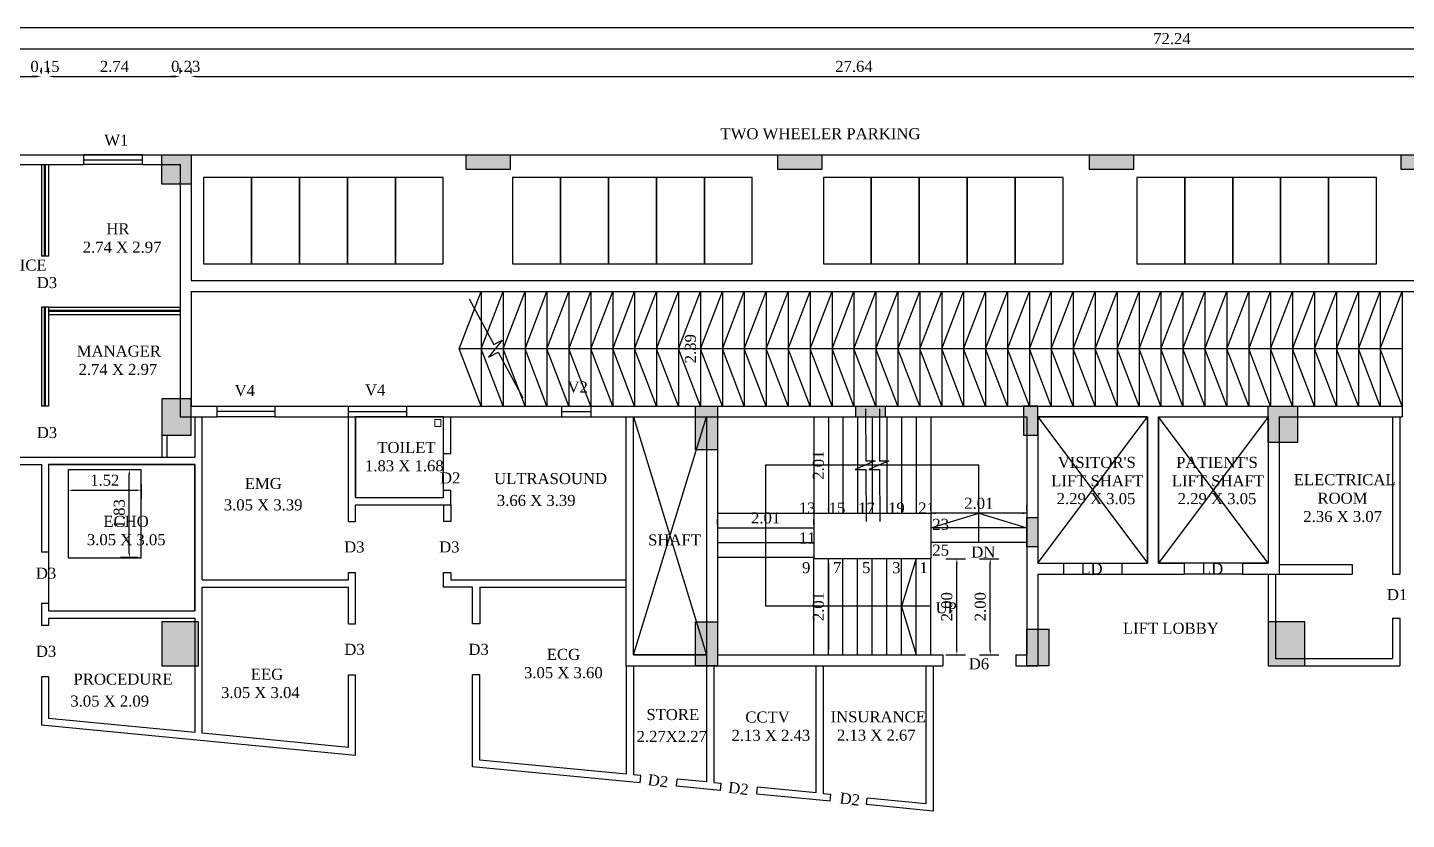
# Model space of a CAD drawing. Header units: metres. Extents: x 2754 to 3501, y 1112 to 1514.
# Drawn here: x 3001.05 to 3029.8, y 1454.36 to 1470.85 of the extents above; entities that cross this region are included whole.
import ezdxf
from ezdxf.enums import TextEntityAlignment as Align
from ezdxf.lldxf.tags import DXFTag

# ---------------------------------------------------------------- set-up
doc = ezdxf.new("R2010")
doc.units = ezdxf.units.M
doc.linetypes.add('HIDDEN', pattern=[0.375, 0.25, -0.125])
for name, color, linetype in [('AR -DOOR', 2, 'Continuous'), ('AR-COLHATCH', 2, 'Continuous'), ('AR-COLUMN', 2, 'Continuous'), ('AR-DOOR', 2, 'Continuous'), ('AR-ELEVATION', 2, 'Continuous'), ('AR-HIDDEN', 2, 'DASHED'), ('AR-THIN', 8, 'Continuous'), ('AR-WALL', 7, 'Continuous'), ('BLK_1_FLR_0_AC_ROOM_1', 3, 'Continuous'), ('BLK_1_FLR_0_ACROOM_1_LIGHT_VENTILATION_1', 2, 'Continuous'), ('BLK_1_FLR_0_BLT_UP_AREA', 12, 'Continuous'), ('BLK_1_FLR_0_BLT_UP_AREA_DEDUCT', 12, 'Continuous'), ('BLK_1_FLR_0_EXIT_WIDTH_DOOR', 2, 'Continuous'), ('BLK_1_FLR_0_EXIT_WIDTH_STAIR', 1, 'Continuous'), ('BLK_1_FLR_0_LIFT_1', 30, 'Continuous'), ('BLK_1_FLR_0_LIFT_2', 30, 'Continuous'), ('BLK_1_FLR_0_WATER_CLOSET', 223, 'Continuous')]:
    doc.layers.add(name, color=color, linetype=linetype)
doc.layers.add('BLK_1_FLR_0_WASH', color=55, linetype='Continuous', lineweight=5)
doc.styles.add('ANAND', font='times.ttf')
tags = doc.linetypes.add('DASHED', pattern=[0.75, 0.5, -0.25]).pattern_tags.tags
tags[6:7] = [DXFTag(74, 4), DXFTag(75, 0), DXFTag(340, '0'), DXFTag(46, 1.0), DXFTag(50, 0.0), DXFTag(44, 0.0), DXFTag(45, 0.0)]
tags[4:5] = [DXFTag(74, 4), DXFTag(75, 0), DXFTag(340, '0'), DXFTag(46, 1.0), DXFTag(50, 0.0), DXFTag(44, 0.0), DXFTag(45, 0.0)]
doc.dimstyles.new('V1', dxfattribs={"dimtxt": 0.23, "dimasz": 0.1, "dimexe": 0.18, "dimexo": 0.0625, "dimgap": 0.09, "dimtad": 1, "dimzin": 0, "dimdsep": 46, "dimtxsty": 'ANAND', "dimcen": 0.09, "dimadec": 0, "dimazin": 0, "dimtfac": 1, "dimtix": 1, "dimtofl": 0, "dimtmove": 2, "dimatfit": 0, "dimfxl": 0, "dimtolj": 1, "dimtzin": 0, "dimarcsym": 0})

# ---------------------------------------------------------------- blocks, each defined once
blk = doc.blocks.new('cOLUMN')
at = {"layer": 'AR-COLHATCH'}
h = blk.add_hatch(color=256, dxfattribs=at)
h.dxf.hatch_style = 1
h.paths.add_polyline_path([(24, 24), (0, 24), (0, 0), (24, 0)])
at = {"layer": 'AR-COLUMN'}
blk.add_lwpolyline([(0, 24), (24, 24), (24, 0), (0, 0)], close=True, dxfattribs=at)
blk = doc.blocks.new('HSUH')
at = {"layer": 'AR-COLHATCH'}
h = blk.add_hatch(color=256, dxfattribs=at)
h.dxf.hatch_style = 1
h.paths.add_polyline_path([(42971.5, -13982.8), (42971.5, -13970.8), (42935.5, -13970.8), (42935.5, -13982.8)])
h = blk.add_hatch(color=256, dxfattribs=at)
h.dxf.hatch_style = 1
h.paths.add_polyline_path([(43227.3, -13982.8), (43227.3, -13970.8), (43191.3, -13970.8), (43191.3, -13982.8)])
h = blk.add_hatch(color=256, dxfattribs=at)
h.dxf.hatch_style = 1
h.paths.add_polyline_path([(43483.1, -13982.8), (43483.1, -13970.8), (43447.1, -13970.8), (43447.1, -13982.8)])
h = blk.add_hatch(color=256, dxfattribs=at)
h.dxf.hatch_style = 1
h.paths.add_polyline_path([(43738.9, -13982.8), (43738.9, -13970.8), (43702.9, -13970.8), (43702.9, -13982.8)])
h = blk.add_hatch(color=256, dxfattribs=at)
h.dxf.hatch_style = 1
h.paths.add_polyline_path([(42685.7, -14170.8), (42709.7, -14170.8), (42709.7, -14200.8), (42685.7, -14200.8)])
h = blk.add_hatch(color=256, dxfattribs=at)
h.dxf.hatch_style = 1
h.paths.add_polyline_path([(43123.7, -14176.8), (43123.7, -14212.8), (43141.7, -14212.8), (43141.7, -14176.8)])
h = blk.add_hatch(color=256, dxfattribs=at)
h.dxf.hatch_style = 1
h.paths.add_polyline_path([(43255.2, -14176.8), (43279.2, -14176.8), (43279.2, -14185.8), (43255.2, -14185.8)])
h = blk.add_hatch(color=256, dxfattribs=at)
h.dxf.hatch_style = 1
h.paths.add_polyline_path([(43392.7, -14200.8), (43404.7, -14200.8), (43404.7, -14176.8), (43392.7, -14176.8)])
h = blk.add_hatch(color=256, dxfattribs=at)
h.dxf.hatch_style = 1
h.paths.add_polyline_path([(43617.7, -14176.8), (43593.7, -14176.8), (43593.7, -14206.8), (43617.7, -14206.8)])
h = blk.add_hatch(color=256, dxfattribs=at)
h.dxf.hatch_style = 1
h.paths.add_polyline_path([(43395.7, -14268.3), (43395.7, -14292.3), (43404.7, -14292.3), (43404.7, -14268.3)])
h = blk.add_hatch(color=256, dxfattribs=at)
h.dxf.hatch_style = 1
h.paths.add_polyline_path([(42685.7, -14353.8), (42715.7, -14353.8), (42715.7, -14389.8), (42685.7, -14389.8)])
h = blk.add_hatch(color=256, dxfattribs=at)
h.dxf.hatch_style = 1
h.paths.add_polyline_path([(43123.7, -14353.8), (43123.7, -14389.8), (43141.7, -14389.8), (43141.7, -14353.8)])
h = blk.add_hatch(color=256, dxfattribs=at)
h.dxf.hatch_style = 1
h.paths.add_polyline_path([(43395.7, -14359.8), (43395.7, -14389.8), (43413.7, -14389.8), (43413.7, -14359.8)])
h = blk.add_hatch(color=256, dxfattribs=at)
h.dxf.hatch_style = 1
h.paths.add_polyline_path([(43593.7, -14353.8), (43623.7, -14353.8), (43623.7, -14389.8), (43593.7, -14389.8)])
at = {"layer": 'AR-COLUMN'}
for points in [[(42935.5, -13970.8), (42971.5, -13970.8), (42971.5, -13982.8), (42935.5, -13982.8)], [(43191.3, -13970.8), (43227.3, -13970.8), (43227.3, -13982.8), (43191.3, -13982.8)], [(43447.1, -13970.8), (43483.1, -13970.8), (43483.1, -13982.8), (43447.1, -13982.8)], [(43702.9, -13970.8), (43738.9, -13970.8), (43738.9, -13982.8), (43702.9, -13982.8)], [(42709.7, -14170.8), (42685.7, -14170.8), (42685.7, -14200.8), (42709.7, -14200.8)], [(43123.7, -14176.8), (43141.7, -14176.8), (43141.7, -14212.8), (43123.7, -14212.8)], [(43255.2, -14176.8), (43279.2, -14176.8), (43279.2, -14185.8), (43255.2, -14185.8)], [(43392.7, -14200.8), (43404.7, -14200.8), (43404.7, -14176.8), (43392.7, -14176.8)], [(43593.7, -14176.8), (43617.7, -14176.8), (43617.7, -14206.8), (43593.7, -14206.8)], [(43395.7, -14268.3), (43404.7, -14268.3), (43404.7, -14292.3), (43395.7, -14292.3)], [(42715.7, -14353.8), (42685.7, -14353.8), (42685.7, -14389.8), (42715.7, -14389.8)], [(43123.7, -14353.8), (43141.7, -14353.8), (43141.7, -14389.8), (43123.7, -14389.8)], [(43395.7, -14359.8), (43413.7, -14359.8), (43413.7, -14389.8), (43395.7, -14389.8)], [(43623.7, -14353.8), (43593.7, -14353.8), (43593.7, -14389.8), (43623.7, -14389.8)]]:
    blk.add_lwpolyline(points, close=True, dxfattribs=at)
blk.add_blockref('cOLUMN', (42685.7, -13994.8), dxfattribs=at)
blk = doc.blocks.new('*D776')
at = {"color": 0, "lineweight": -2}
for p, q in [((3017.75, 1462.642), (3017.75, 1460.835)), ((3017.813, 1462.742), (3017.93, 1462.742)), ((3017.813, 1460.735), (3017.93, 1460.735))]:
    blk.add_line(p, q, dxfattribs=at)
at = {"color": 0}
for points in [[(3017.734, 1462.642), (3017.767, 1462.642), (3017.75, 1462.742)], [(3017.734, 1460.835), (3017.767, 1460.835), (3017.75, 1460.735)]]:
    blk.add_solid(points, dxfattribs=at)
at = {"layer": 'Defpoints', "color": 0}
for p in [(3017.75, 1462.742), (3017.75, 1460.735), (3017.75, 1460.735)]:
    blk.add_point(p, dxfattribs=at)
at = {"color": 0, "insert": (3017.543, 1461.738), "char_height": 0.23, "attachment_point": 5, "rotation": 90, "style": 'ANAND'}
blk.add_mtext('\\A1;2.01', dxfattribs=at)
blk = doc.blocks.new('*D777')
at = {"color": 0, "lineweight": -2}
for p, q in [((3017.813, 1459.795), (3017.93, 1459.795)), ((3017.75, 1459.695), (3017.75, 1457.889)), ((3017.813, 1457.789), (3017.93, 1457.789))]:
    blk.add_line(p, q, dxfattribs=at)
at = {"color": 0}
for points in [[(3017.734, 1459.695), (3017.767, 1459.695), (3017.75, 1459.795)], [(3017.734, 1457.889), (3017.767, 1457.889), (3017.75, 1457.789)]]:
    blk.add_solid(points, dxfattribs=at)
at = {"layer": 'Defpoints', "color": 0}
for p in [(3017.75, 1459.795), (3017.75, 1457.789), (3017.75, 1457.789)]:
    blk.add_point(p, dxfattribs=at)
at = {"color": 0, "insert": (3017.543, 1458.792), "char_height": 0.23, "attachment_point": 5, "rotation": 90, "style": 'ANAND'}
blk.add_mtext('\\A1;2.01', dxfattribs=at)
blk = doc.blocks.new('*D778')
at = {"color": 0, "lineweight": -2}
for p, q in [((3015.439, 1460.493), (3015.439, 1460.61)), ((3015.539, 1460.43), (3017.345, 1460.43)), ((3017.445, 1460.493), (3017.445, 1460.61))]:
    blk.add_line(p, q, dxfattribs=at)
at = {"color": 0}
for points in [[(3015.539, 1460.447), (3015.539, 1460.414), (3015.439, 1460.43)], [(3017.345, 1460.447), (3017.345, 1460.414), (3017.445, 1460.43)]]:
    blk.add_solid(points, dxfattribs=at)
at = {"layer": 'Defpoints', "color": 0}
for p in [(3015.439, 1460.43), (3017.445, 1460.43), (3017.445, 1460.43)]:
    blk.add_point(p, dxfattribs=at)
at = {"color": 0, "insert": (3016.442, 1460.638), "char_height": 0.23, "attachment_point": 5, "style": 'ANAND'}
blk.add_mtext('\\A1;2.01', dxfattribs=at)
blk = doc.blocks.new('*D779')
at = {"color": 0, "lineweight": -2}
for p, q in [((3019.884, 1460.798), (3019.884, 1460.915)), ((3021.89, 1460.798), (3021.89, 1460.915)), ((3021.79, 1460.735), (3019.984, 1460.735))]:
    blk.add_line(p, q, dxfattribs=at)
at = {"color": 0}
for points in [[(3019.984, 1460.752), (3019.984, 1460.718), (3019.884, 1460.735)], [(3021.79, 1460.752), (3021.79, 1460.718), (3021.89, 1460.735)]]:
    blk.add_solid(points, dxfattribs=at)
at = {"layer": 'Defpoints', "color": 0}
for p in [(3019.884, 1460.735), (3019.884, 1460.735), (3021.89, 1460.735)]:
    blk.add_point(p, dxfattribs=at)
at = {"color": 0, "insert": (3020.887, 1460.942), "char_height": 0.23, "attachment_point": 5, "style": 'ANAND'}
blk.add_mtext('\\A1;2.01', dxfattribs=at)
blk = doc.blocks.new('*D678')
at = {"color": 0, "lineweight": -2}
for p, q in [((2999.208, 1469.899), (2999.208, 1470.016)), ((2999.308, 1469.836), (3001.242, 1469.836)), ((3001.342, 1469.899), (3001.342, 1470.016))]:
    blk.add_line(p, q, dxfattribs=at)
at = {"color": 0}
for points in [[(2999.308, 1469.853), (2999.308, 1469.82), (2999.208, 1469.836)], [(3001.242, 1469.853), (3001.242, 1469.82), (3001.342, 1469.836)]]:
    blk.add_solid(points, dxfattribs=at)
at = {"layer": 'Defpoints', "color": 0}
for p in [(2999.208, 1469.836), (3001.342, 1469.836), (3001.342, 1469.836)]:
    blk.add_point(p, dxfattribs=at)
at = {"color": 0, "insert": (3000.275, 1470.044), "char_height": 0.23, "attachment_point": 5, "style": 'ANAND'}
blk.add_mtext('\\A1;2.13', dxfattribs=at)
blk = doc.blocks.new('*D679')
at = {"color": 0, "lineweight": -2}
for p, q in [((3001.242, 1469.836), (3001.142, 1469.836)), ((3001.342, 1469.899), (3001.342, 1470.016)), ((3001.494, 1469.899), (3001.494, 1470.016)), ((3001.594, 1469.836), (3001.694, 1469.836))]:
    blk.add_line(p, q, dxfattribs=at)
at = {"color": 0}
for points in [[(3001.242, 1469.853), (3001.242, 1469.82), (3001.342, 1469.836)], [(3001.594, 1469.853), (3001.594, 1469.82), (3001.494, 1469.836)]]:
    blk.add_solid(points, dxfattribs=at)
at = {"layer": 'Defpoints', "color": 0}
for p in [(3001.342, 1469.836), (3001.494, 1469.836), (3001.494, 1469.836)]:
    blk.add_point(p, dxfattribs=at)
at = {"color": 0, "insert": (3001.418, 1470.044), "char_height": 0.23, "attachment_point": 5, "style": 'ANAND'}
blk.add_mtext('\\A1;0.15', dxfattribs=at)
blk = doc.blocks.new('*D680')
at = {"color": 0, "lineweight": -2}
for p, q in [((3001.494, 1469.899), (3001.494, 1470.016)), ((3001.594, 1469.836), (3004.137, 1469.836)), ((3004.237, 1469.899), (3004.237, 1470.016))]:
    blk.add_line(p, q, dxfattribs=at)
at = {"color": 0}
for points in [[(3001.594, 1469.853), (3001.594, 1469.82), (3001.494, 1469.836)], [(3004.137, 1469.853), (3004.137, 1469.82), (3004.237, 1469.836)]]:
    blk.add_solid(points, dxfattribs=at)
at = {"layer": 'Defpoints', "color": 0}
for p in [(3001.494, 1469.836), (3004.237, 1469.836), (3004.237, 1469.836)]:
    blk.add_point(p, dxfattribs=at)
at = {"color": 0, "insert": (3002.866, 1470.044), "char_height": 0.23, "attachment_point": 5, "style": 'ANAND'}
blk.add_mtext('\\A1;2.74', dxfattribs=at)
blk = doc.blocks.new('*D681')
at = {"color": 0, "lineweight": -2}
for p, q in [((3004.137, 1469.836), (3004.037, 1469.836)), ((3004.237, 1469.899), (3004.237, 1470.016)), ((3004.466, 1469.899), (3004.466, 1470.016)), ((3004.566, 1469.836), (3004.666, 1469.836))]:
    blk.add_line(p, q, dxfattribs=at)
at = {"color": 0}
for points in [[(3004.137, 1469.853), (3004.137, 1469.82), (3004.237, 1469.836)], [(3004.566, 1469.853), (3004.566, 1469.82), (3004.466, 1469.836)]]:
    blk.add_solid(points, dxfattribs=at)
at = {"layer": 'Defpoints', "color": 0}
for p in [(3004.237, 1469.836), (3004.466, 1469.836), (3004.466, 1469.836)]:
    blk.add_point(p, dxfattribs=at)
at = {"color": 0, "insert": (3004.352, 1470.044), "char_height": 0.23, "attachment_point": 5, "style": 'ANAND'}
blk.add_mtext('\\A1;0.23', dxfattribs=at)
blk = doc.blocks.new('*D682')
at = {"color": 0, "lineweight": -2}
for p, q in [((3004.466, 1469.899), (3004.466, 1470.016)), ((3004.566, 1469.836), (3032.001, 1469.836)), ((3032.101, 1469.899), (3032.101, 1470.016))]:
    blk.add_line(p, q, dxfattribs=at)
at = {"color": 0}
for points in [[(3004.566, 1469.853), (3004.566, 1469.82), (3004.466, 1469.836)], [(3032.001, 1469.853), (3032.001, 1469.82), (3032.101, 1469.836)]]:
    blk.add_solid(points, dxfattribs=at)
at = {"layer": 'Defpoints', "color": 0}
for p in [(3004.466, 1469.836), (3032.101, 1469.836), (3032.101, 1469.836)]:
    blk.add_point(p, dxfattribs=at)
at = {"color": 0, "insert": (3018.284, 1470.044), "char_height": 0.23, "attachment_point": 5, "style": 'ANAND'}
blk.add_mtext('\\A1;27.64', dxfattribs=at)
blk = doc.blocks.new('*D696')
at = {"color": 0, "lineweight": -2}
for p, q in [((2988.794, 1470.414), (2988.794, 1470.235)), ((2988.894, 1470.415), (3060.932, 1470.415)), ((3061.032, 1470.414), (3061.032, 1470.235))]:
    blk.add_line(p, q, dxfattribs=at)
at = {"color": 0}
for points in [[(2988.894, 1470.431), (2988.894, 1470.398), (2988.794, 1470.415)], [(3060.932, 1470.431), (3060.932, 1470.398), (3061.032, 1470.415)]]:
    blk.add_solid(points, dxfattribs=at)
at = {"layer": 'Defpoints', "color": 0}
for p in [(2988.794, 1470.477), (3061.032, 1470.477), (3061.032, 1470.415)]:
    blk.add_point(p, dxfattribs=at)
at = {"color": 0, "insert": (3024.913, 1470.622), "char_height": 0.23, "attachment_point": 5, "style": 'ANAND'}
blk.add_mtext('\\A1;72.24', dxfattribs=at)
blk = doc.blocks.new('*D782')
at = {"color": 0, "lineweight": -2}
for p, q in [((3015.083, 1465.258), (3015.083, 1463.07)), ((3015.146, 1465.358), (3015.263, 1465.358)), ((3015.146, 1462.97), (3015.263, 1462.97))]:
    blk.add_line(p, q, dxfattribs=at)
at = {"color": 0}
for points in [[(3015.067, 1465.258), (3015.1, 1465.258), (3015.083, 1465.358)], [(3015.067, 1463.07), (3015.1, 1463.07), (3015.083, 1462.97)]]:
    blk.add_solid(points, dxfattribs=at)
at = {"layer": 'Defpoints', "color": 0}
for p in [(3015.083, 1465.358), (3015.083, 1462.97), (3015.083, 1462.97)]:
    blk.add_point(p, dxfattribs=at)
at = {"color": 0, "insert": (3014.876, 1464.164), "char_height": 0.23, "attachment_point": 5, "rotation": 90, "style": 'ANAND'}
blk.add_mtext('\\A1;2.39', dxfattribs=at)
blk = doc.blocks.new('*D785')
at = {"layer": 'BLK_1_FLR_0_EXIT_WIDTH_STAIR', "color": 0, "lineweight": -2}
for p, q in [((3020.2, 1459.789), (3020.608, 1459.789)), ((3020.428, 1457.889), (3020.428, 1459.689)), ((3020.2, 1457.789), (3020.608, 1457.789))]:
    blk.add_line(p, q, dxfattribs=at)
at = {"layer": 'BLK_1_FLR_0_EXIT_WIDTH_STAIR', "color": 0}
for points in [[(3020.412, 1459.689), (3020.445, 1459.689), (3020.428, 1459.789)], [(3020.412, 1457.889), (3020.445, 1457.889), (3020.428, 1457.789)]]:
    blk.add_solid(points, dxfattribs=at)
at = {"layer": 'Defpoints', "color": 0}
for p in [(3020.138, 1459.789), (3020.428, 1459.789), (3020.138, 1457.789)]:
    blk.add_point(p, dxfattribs=at)
at = {"layer": 'BLK_1_FLR_0_EXIT_WIDTH_STAIR', "color": 0, "insert": (3020.221, 1458.789), "char_height": 0.23, "attachment_point": 5, "rotation": 90, "style": 'ANAND'}
blk.add_mtext('\\A1;2.00', dxfattribs=at)
blk = doc.blocks.new('*D772')
at = {"layer": 'BLK_1_FLR_0_EXIT_WIDTH_DOOR', "color": 0, "lineweight": -2}
for p, q in [((3020.898, 1459.789), (3021.306, 1459.789)), ((3021.126, 1457.889), (3021.126, 1459.689)), ((3020.898, 1457.789), (3021.306, 1457.789))]:
    blk.add_line(p, q, dxfattribs=at)
at = {"layer": 'BLK_1_FLR_0_EXIT_WIDTH_DOOR', "color": 0}
for points in [[(3021.109, 1459.689), (3021.143, 1459.689), (3021.126, 1459.789)], [(3021.109, 1457.889), (3021.143, 1457.889), (3021.126, 1457.789)]]:
    blk.add_solid(points, dxfattribs=at)
at = {"layer": 'Defpoints', "color": 0}
for p in [(3020.836, 1459.789), (3021.126, 1459.789), (3020.836, 1457.789)]:
    blk.add_point(p, dxfattribs=at)
at = {"layer": 'BLK_1_FLR_0_EXIT_WIDTH_DOOR', "color": 0, "insert": (3020.919, 1458.789), "char_height": 0.23, "attachment_point": 5, "rotation": 90, "style": 'ANAND'}
blk.add_mtext('\\A1;2.00', dxfattribs=at)
blk = doc.blocks.new('*D775')
at = {"layer": 'BLK_1_FLR_0_ACROOM_1_LIGHT_VENTILATION_1', "color": 0, "lineweight": -2}
for p, q in [((3001.904, 1461.332), (3001.904, 1461.035)), ((3002.004, 1461.215), (3003.324, 1461.215)), ((3003.424, 1461.332), (3003.424, 1461.035))]:
    blk.add_line(p, q, dxfattribs=at)
at = {"layer": 'BLK_1_FLR_0_ACROOM_1_LIGHT_VENTILATION_1', "color": 0}
for points in [[(3002.004, 1461.232), (3002.004, 1461.199), (3001.904, 1461.215)], [(3003.324, 1461.232), (3003.324, 1461.199), (3003.424, 1461.215)]]:
    blk.add_solid(points, dxfattribs=at)
at = {"layer": 'Defpoints', "color": 0}
for p in [(3001.904, 1461.394), (3003.424, 1461.394), (3003.424, 1461.215)]:
    blk.add_point(p, dxfattribs=at)
at = {"layer": 'BLK_1_FLR_0_ACROOM_1_LIGHT_VENTILATION_1', "color": 0, "insert": (3002.664, 1461.423), "char_height": 0.23, "attachment_point": 5, "style": 'ANAND'}
blk.add_mtext('\\A1;1.52', dxfattribs=at)
blk = doc.blocks.new('*D788')
at = {"layer": 'BLK_1_FLR_0_ACROOM_1_LIGHT_VENTILATION_1', "color": 0, "lineweight": -2}
for p, q in [((3003.361, 1461.641), (3002.995, 1461.641)), ((3003.175, 1459.911), (3003.175, 1461.541)), ((3003.361, 1459.811), (3002.995, 1459.811))]:
    blk.add_line(p, q, dxfattribs=at)
at = {"layer": 'BLK_1_FLR_0_ACROOM_1_LIGHT_VENTILATION_1', "color": 0}
for points in [[(3003.158, 1461.541), (3003.192, 1461.541), (3003.175, 1461.641)], [(3003.158, 1459.911), (3003.192, 1459.911), (3003.175, 1459.811)]]:
    blk.add_solid(points, dxfattribs=at)
at = {"layer": 'Defpoints', "color": 0}
for p in [(3003.175, 1461.641), (3003.424, 1461.641), (3003.424, 1459.811)]:
    blk.add_point(p, dxfattribs=at)
at = {"layer": 'BLK_1_FLR_0_ACROOM_1_LIGHT_VENTILATION_1', "color": 0, "insert": (3002.968, 1460.726), "char_height": 0.23, "attachment_point": 5, "rotation": 90, "style": 'ANAND'}
blk.add_mtext('\\A1;1.83', dxfattribs=at)

msp = doc.modelspace()

# ---------------------------------------------------------------- linework, layer by layer
at = {"ltscale": 7}
msp.add_line((3020.13788, 1457.78864), (3020.13788, 1457.56004), dxfattribs=at)
for points in [[(2985.78228, 1470.85435), (3072.71783, 1470.85435), (3072.71783, 1360.00312), (2985.78228, 1360.00312)], [(3004.72257, 1465.93371), (3005.72257, 1465.93371), (3005.72257, 1467.73371), (3004.72257, 1467.73371)], [(3004.72257, 1465.93371), (3005.72257, 1465.93371), (3005.72257, 1467.73371), (3004.72257, 1467.73371)], [(3005.72257, 1465.93371), (3006.72257, 1465.93371), (3006.72257, 1467.73371), (3005.72257, 1467.73371)], [(3005.72257, 1465.93371), (3006.72257, 1465.93371), (3006.72257, 1467.73371), (3005.72257, 1467.73371)], [(3006.72257, 1465.93371), (3007.72257, 1465.93371), (3007.72257, 1467.73371), (3006.72257, 1467.73371)], [(3006.72257, 1465.93371), (3007.72257, 1465.93371), (3007.72257, 1467.73371), (3006.72257, 1467.73371)], [(3007.72257, 1465.93371), (3008.72257, 1465.93371), (3008.72257, 1467.73371), (3007.72257, 1467.73371)], [(3007.72257, 1465.93371), (3008.72257, 1465.93371), (3008.72257, 1467.73371), (3007.72257, 1467.73371)], [(3008.72257, 1465.93371), (3009.72257, 1465.93371), (3009.72257, 1467.73371), (3008.72257, 1467.73371)], [(3008.72257, 1465.93371), (3009.72257, 1465.93371), (3009.72257, 1467.73371), (3008.72257, 1467.73371)], [(3011.16477, 1465.93371), (3012.16477, 1465.93371), (3012.16477, 1467.73371), (3011.16477, 1467.73371)], [(3011.16477, 1465.93371), (3012.16477, 1465.93371), (3012.16477, 1467.73371), (3011.16477, 1467.73371)], [(3012.16477, 1465.93371), (3013.16477, 1465.93371), (3013.16477, 1467.73371), (3012.16477, 1467.73371)], [(3012.16477, 1465.93371), (3013.16477, 1465.93371), (3013.16477, 1467.73371), (3012.16477, 1467.73371)], [(3013.16477, 1465.93371), (3014.16477, 1465.93371), (3014.16477, 1467.73371), (3013.16477, 1467.73371)], [(3013.16477, 1465.93371), (3014.16477, 1465.93371), (3014.16477, 1467.73371), (3013.16477, 1467.73371)], [(3014.16477, 1465.93371), (3015.16477, 1465.93371), (3015.16477, 1467.73371), (3014.16477, 1467.73371)], [(3014.16477, 1465.93371), (3015.16477, 1465.93371), (3015.16477, 1467.73371), (3014.16477, 1467.73371)], [(3015.16477, 1465.93371), (3016.16477, 1465.93371), (3016.16477, 1467.73371), (3015.16477, 1467.73371)], [(3015.16477, 1465.93371), (3016.16477, 1465.93371), (3016.16477, 1467.73371), (3015.16477, 1467.73371)], [(3017.64536, 1465.93371), (3018.64536, 1465.93371), (3018.64536, 1467.73371), (3017.64536, 1467.73371)], [(3017.64536, 1465.93371), (3018.64536, 1465.93371), (3018.64536, 1467.73371), (3017.64536, 1467.73371)], [(3018.64536, 1465.93371), (3019.64536, 1465.93371), (3019.64536, 1467.73371), (3018.64536, 1467.73371)], [(3018.64536, 1465.93371), (3019.64536, 1465.93371), (3019.64536, 1467.73371), (3018.64536, 1467.73371)], [(3019.64536, 1465.93371), (3020.64536, 1465.93371), (3020.64536, 1467.73371), (3019.64536, 1467.73371)], [(3019.64536, 1465.93371), (3020.64536, 1465.93371), (3020.64536, 1467.73371), (3019.64536, 1467.73371)], [(3020.64536, 1465.93371), (3021.64536, 1465.93371), (3021.64536, 1467.73371), (3020.64536, 1467.73371)], [(3020.64536, 1465.93371), (3021.64536, 1465.93371), (3021.64536, 1467.73371), (3020.64536, 1467.73371)], [(3021.64536, 1465.93371), (3022.64536, 1465.93371), (3022.64536, 1467.73371), (3021.64536, 1467.73371)], [(3021.64536, 1465.93371), (3022.64536, 1465.93371), (3022.64536, 1467.73371), (3021.64536, 1467.73371)], [(3024.17935, 1465.93371), (3025.17935, 1465.93371), (3025.17935, 1467.73371), (3024.17935, 1467.73371)], [(3024.17935, 1465.93371), (3025.17935, 1465.93371), (3025.17935, 1467.73371), (3024.17935, 1467.73371)], [(3025.17935, 1465.93371), (3026.17935, 1465.93371), (3026.17935, 1467.73371), (3025.17935, 1467.73371)], [(3025.17935, 1465.93371), (3026.17935, 1465.93371), (3026.17935, 1467.73371), (3025.17935, 1467.73371)], [(3026.17935, 1465.93371), (3027.17935, 1465.93371), (3027.17935, 1467.73371), (3026.17935, 1467.73371)], [(3026.17935, 1465.93371), (3027.17935, 1465.93371), (3027.17935, 1467.73371), (3026.17935, 1467.73371)], [(3027.17935, 1465.93371), (3028.17935, 1465.93371), (3028.17935, 1467.73371), (3027.17935, 1467.73371)], [(3027.17935, 1465.93371), (3028.17935, 1465.93371), (3028.17935, 1467.73371), (3027.17935, 1467.73371)], [(3028.17935, 1465.93371), (3029.17935, 1465.93371), (3029.17935, 1467.73371), (3028.17935, 1467.73371)], [(3028.17935, 1465.93371), (3029.17935, 1465.93371), (3029.17935, 1467.73371), (3028.17935, 1467.73371)]]:
    msp.add_lwpolyline(points, close=True)
at = {"layer": 'AR -DOOR'}
for p, q in [((3002.23081, 1468.10104), (3003.45001, 1468.10104)), ((3006.21861, 1462.85594), (3004.99941, 1462.85594)), ((3007.74261, 1462.85594), (3008.96181, 1462.85594)), ((3012.18988, 1462.85594), (3012.79948, 1462.85594))]:
    msp.add_line(p, q, dxfattribs=at)
at = {"layer": 'AR-DOOR'}
for p, q in [((3001.40605, 1466.09444), (3001.40605, 1467.99944)), ((3001.43157, 1466.09444), (3001.43157, 1467.99944)), ((3001.40605, 1462.97024), (3001.40605, 1465.02764)), ((3001.43157, 1462.97024), (3001.43157, 1465.02764)), ((3001.49421, 1464.96984), (3004.23741, 1464.96984)), ((3001.49421, 1464.94456), (3004.23741, 1464.94456))]:
    msp.add_line(p, q, dxfattribs=at)
at = {"layer": 'AR-ELEVATION'}
for p, q in [((3001.34181, 1467.99944), (3001.34181, 1466.09444)), ((3001.49421, 1467.99944), (3001.49421, 1466.09444)), ((3001.49421, 1466.09444), (3001.34181, 1466.09444)), ((3001.34181, 1465.02764), (3001.34181, 1462.97024)), ((3001.49421, 1465.02764), (3001.34181, 1465.02764)), ((3001.49421, 1465.02764), (3001.49421, 1462.97024)), ((3001.49421, 1465.02764), (3004.23741, 1465.02764)), ((3001.49421, 1464.87524), (3004.23741, 1464.87524)), ((3001.49421, 1462.97024), (3001.34181, 1462.97024))]:
    msp.add_line(p, q, dxfattribs=at)
at = {"layer": 'AR-HIDDEN', "ltscale": 15}
msp.add_line((3004.46601, 1468.20264), (3036.34301, 1468.20264), dxfattribs=at)
at = {"layer": 'AR-HIDDEN', "ltscale": 10}
for p, q in [((3013.68621, 1462.74164), (3015.21021, 1457.78864)), ((3013.68621, 1457.78864), (3015.21021, 1462.74164)), ((3022.11901, 1462.74164), (3024.40501, 1459.69364)), ((3022.11901, 1459.69364), (3024.40501, 1462.74164)), ((3026.91961, 1462.74164), (3024.63361, 1459.69364)), ((3026.91961, 1459.69364), (3024.63361, 1462.74164))]:
    msp.add_line(p, q, dxfattribs=at)
at = {"layer": 'AR-THIN'}
for p, q in [((3003.45001, 1468.20264), (3002.23081, 1468.20264)), ((3003.45001, 1467.99944), (3002.23081, 1467.99944)), ((3004.99941, 1462.97024), (3006.21861, 1462.97024)), ((3007.74261, 1462.97024), (3008.96181, 1462.97024)), ((3012.18988, 1462.97024), (3012.79721, 1462.97024)), ((3006.21861, 1462.74164), (3004.99941, 1462.74164)), ((3007.74261, 1462.74164), (3008.96181, 1462.74164)), ((3012.18988, 1462.74164), (3012.79948, 1462.74164)), ((3022.65241, 1459.69364), (3023.87161, 1459.69364)), ((3026.38621, 1459.69364), (3025.16701, 1459.69364)), ((3022.65241, 1459.46504), (3023.87161, 1459.46504)), ((3026.38621, 1459.46504), (3025.16701, 1459.46504))]:
    msp.add_line(p, q, dxfattribs=at)
at = {"layer": 'AR-THIN', "linetype": 'HIDDEN', "ltscale": 20}
for points in [[(3010.51121, 1465.35784), (3010.51121, 1462.97024), (3010.05401, 1464.16404), (3010.51121, 1465.35784)], [(3010.96841, 1465.35784), (3010.96841, 1462.97024), (3010.51121, 1464.16404), (3010.96841, 1465.35784)]]:
    msp.add_lwpolyline(points, dxfattribs=at)
at = {"layer": 'AR-THIN'}
for points in [[(3011.42561, 1465.35784), (3011.42561, 1462.97024), (3010.96841, 1464.16404), (3011.42561, 1465.35784)], [(3011.88281, 1465.35784), (3011.88281, 1462.97024), (3011.42561, 1464.16404), (3011.88281, 1465.35784)], [(3012.34001, 1465.35784), (3012.34001, 1462.97024), (3011.88281, 1464.16404), (3012.34001, 1465.35784)], [(3012.79721, 1465.35784), (3012.79721, 1462.97024), (3012.34001, 1464.16404), (3012.79721, 1465.35784)], [(3013.25441, 1465.35784), (3013.25441, 1462.97024), (3012.79721, 1464.16404), (3013.25441, 1465.35784)], [(3013.71161, 1465.35784), (3013.71161, 1462.97024), (3013.25441, 1464.16404), (3013.71161, 1465.35784)], [(3014.16881, 1465.35784), (3014.16881, 1462.97024), (3013.71161, 1464.16404), (3014.16881, 1465.35784)], [(3014.62601, 1465.35784), (3014.62601, 1462.97024), (3014.16881, 1464.16404), (3014.62601, 1465.35784)], [(3015.08321, 1465.35784), (3015.08321, 1462.97024), (3014.62601, 1464.16404), (3015.08321, 1465.35784)], [(3015.54041, 1465.35784), (3015.54041, 1462.97024), (3015.08321, 1464.16404), (3015.54041, 1465.35784)], [(3015.99761, 1465.35784), (3015.99761, 1462.97024), (3015.54041, 1464.16404), (3015.99761, 1465.35784)], [(3016.45481, 1465.35784), (3016.45481, 1462.97024), (3015.99761, 1464.16404), (3016.45481, 1465.35784)], [(3016.91201, 1465.35784), (3016.91201, 1462.97024), (3016.45481, 1464.16404), (3016.91201, 1465.35784)], [(3017.36921, 1465.35784), (3017.36921, 1462.97024), (3016.91201, 1464.16404), (3017.36921, 1465.35784)], [(3017.82641, 1465.35784), (3017.82641, 1462.97024), (3017.36921, 1464.16404), (3017.82641, 1465.35784)], [(3018.28361, 1465.35784), (3018.28361, 1462.97024), (3017.82641, 1464.16404), (3018.28361, 1465.35784)], [(3018.74081, 1465.35784), (3018.74081, 1462.97024), (3018.28361, 1464.16404), (3018.74081, 1465.35784)], [(3019.19801, 1465.35784), (3019.19801, 1462.97024), (3018.74081, 1464.16404), (3019.19801, 1465.35784)], [(3019.65521, 1465.35784), (3019.65521, 1462.97024), (3019.19801, 1464.16404), (3019.65521, 1465.35784)], [(3020.11241, 1465.35784), (3020.11241, 1462.97024), (3019.65521, 1464.16404), (3020.11241, 1465.35784)], [(3020.56961, 1465.35784), (3020.56961, 1462.97024), (3020.11241, 1464.16404), (3020.56961, 1465.35784)], [(3021.02681, 1465.35784), (3021.02681, 1462.97024), (3020.56961, 1464.16404), (3021.02681, 1465.35784)], [(3021.48401, 1465.35784), (3021.48401, 1462.97024), (3021.02681, 1464.16404), (3021.48401, 1465.35784)], [(3021.94121, 1465.35784), (3021.94121, 1462.97024), (3021.48401, 1464.16404), (3021.94121, 1465.35784)], [(3022.39841, 1465.35784), (3022.39841, 1462.97024), (3021.94121, 1464.16404), (3022.39841, 1465.35784)], [(3022.85561, 1465.35784), (3022.85561, 1462.97024), (3022.39841, 1464.16404), (3022.85561, 1465.35784)], [(3023.31281, 1465.35784), (3023.31281, 1462.97024), (3022.85561, 1464.16404), (3023.31281, 1465.35784)], [(3023.77001, 1465.35784), (3023.77001, 1462.97024), (3023.31281, 1464.16404), (3023.77001, 1465.35784)], [(3024.22721, 1465.35784), (3024.22721, 1462.97024), (3023.77001, 1464.16404), (3024.22721, 1465.35784)], [(3024.68441, 1465.35784), (3024.68441, 1462.97024), (3024.22721, 1464.16404), (3024.68441, 1465.35784)], [(3025.14161, 1465.35784), (3025.14161, 1462.97024), (3024.68441, 1464.16404), (3025.14161, 1465.35784)], [(3025.59881, 1465.35784), (3025.59881, 1462.97024), (3025.14161, 1464.16404), (3025.59881, 1465.35784)], [(3026.05601, 1465.35784), (3026.05601, 1462.97024), (3025.59881, 1464.16404), (3026.05601, 1465.35784)], [(3026.51321, 1465.35784), (3026.51321, 1462.97024), (3026.05601, 1464.16404), (3026.51321, 1465.35784)], [(3026.97041, 1465.35784), (3026.97041, 1462.97024), (3026.51321, 1464.16404), (3026.97041, 1465.35784)], [(3027.42761, 1465.35784), (3027.42761, 1462.97024), (3026.97041, 1464.16404), (3027.42761, 1465.35784)], [(3027.88481, 1465.35784), (3027.88481, 1462.97024), (3027.42761, 1464.16404), (3027.88481, 1465.35784)], [(3028.34201, 1465.35784), (3028.34201, 1462.97024), (3027.88481, 1464.16404), (3028.34201, 1465.35784)], [(3028.79921, 1465.35784), (3028.79921, 1462.97024), (3028.34201, 1464.16404), (3028.79921, 1465.35784)], [(3029.25641, 1465.35784), (3029.25641, 1462.97024), (3028.79921, 1464.16404), (3029.25641, 1465.35784)], [(3029.71361, 1465.35784), (3029.71361, 1462.97024), (3029.25641, 1464.16404), (3029.71361, 1465.35784)], [(3010.26108, 1465.20244), (3010.77774, 1464.25028), (3010.94826, 1464.3428), (3010.66653, 1463.98527), (3010.86353, 1464.09217), (3011.38018, 1463.14002)], [(3029.71361, 1464.16404), (3010.05401, 1464.16404), (3010.05401, 1464.16404), (3010.05401, 1464.16404)], [(3018.52684, 1462.91307), (3018.53083, 1461.82978), (3018.72483, 1461.8305), (3018.30736, 1461.64907), (3018.5315, 1461.6499), (3018.53549, 1460.56661)], [(3018.81309, 1462.91047), (3018.81708, 1461.82718), (3019.01108, 1461.8279), (3018.59361, 1461.64648), (3018.81775, 1461.6473), (3018.82174, 1460.56401)], [(3020.88711, 1460.12544), (3020.88711, 1461.73834), (3016.44211, 1461.73834), (3016.44211, 1458.80464), (3019.88381, 1458.80464)], [(3019.88381, 1460.43024), (3020.88711, 1460.73504), (3021.89041, 1460.43024)], [(3019.57901, 1459.79524), (3019.27421, 1458.79194), (3019.57901, 1457.78864)]]:
    msp.add_lwpolyline(points, dxfattribs=at)
at = {"layer": 'AR-WALL'}
for p, q in [((3000.50361, 1468.20264), (3002.23081, 1468.20264)), ((3002.23081, 1467.99944), (3002.23081, 1468.20264)), ((3003.45001, 1468.20264), (3004.46601, 1468.20264)), ((3003.45001, 1467.99944), (3003.45001, 1468.20264)), ((3004.46601, 1468.20264), (3004.46601, 1465.58644)), ((3000.50361, 1467.99944), (3002.23081, 1467.99944)), ((3003.45001, 1467.99944), (3004.23741, 1467.99944)), ((3004.46601, 1465.58644), (3032.10121, 1465.58644)), ((3004.46601, 1465.35784), (3032.10121, 1465.35784)), ((3004.46601, 1465.35784), (3004.46601, 1462.97024)), ((3004.46601, 1462.97024), (3004.99941, 1462.97024)), ((3006.21861, 1462.97024), (3007.74261, 1462.97024)), ((3008.96181, 1462.97024), (3012.18988, 1462.97024)), ((3012.79721, 1462.97024), (3029.71361, 1462.97024)), ((3029.71361, 1462.97024), (3029.71361, 1462.74164)), ((3004.69461, 1459.34843), (3004.69461, 1462.74164)), ((3006.21861, 1462.74164), (3007.74261, 1462.74164)), ((3007.74261, 1460.56763), (3007.74261, 1462.74164)), ((3007.89501, 1461.06524), (3007.89501, 1462.74164)), ((3008.96181, 1462.74164), (3012.18988, 1462.74164)), ((3009.72381, 1461.97964), (3009.72381, 1462.74164)), ((3009.87621, 1461.97964), (3009.87621, 1462.74164)), ((3012.79948, 1462.74164), (3021.89041, 1462.74164)), ((3013.53381, 1457.56004), (3013.53381, 1462.74164)), ((3013.68621, 1457.78864), (3013.68621, 1462.74164)), ((3015.21021, 1462.74164), (3015.21021, 1457.56004)), ((3015.43881, 1462.74164), (3015.43881, 1457.78864)), ((3021.89041, 1462.74164), (3021.89041, 1457.78864)), ((3022.11901, 1462.74164), (3022.11901, 1459.69364)), ((3022.11901, 1462.74164), (3024.40501, 1462.74164)), ((3024.40501, 1462.74164), (3024.40501, 1459.69364)), ((3024.63361, 1462.74164), (3026.91961, 1462.74164)), ((3024.63361, 1462.74164), (3024.63361, 1459.69364)), ((3024.63361, 1462.74164), (3024.63361, 1459.69364)), ((3026.91961, 1462.74164), (3026.91961, 1459.69364)), ((3027.14821, 1462.74164), (3029.71361, 1462.74164)), ((3027.14821, 1462.74164), (3027.14821, 1459.46504)), ((3029.51041, 1462.74164), (3029.51041, 1459.46504)), ((3029.66281, 1462.74164), (3029.66281, 1459.46504)), ((3009.72381, 1461.06524), (3009.72381, 1461.21764)), ((3009.87621, 1460.91284), (3009.87621, 1461.21764)), ((3007.89501, 1461.06524), (3009.72381, 1461.06524)), ((3007.89501, 1460.56763), (3007.89501, 1460.91284)), ((3007.89501, 1460.91284), (3009.87621, 1460.91284)), ((3007.74261, 1459.34843), (3007.74261, 1459.50083)), ((3007.89501, 1458.43403), (3007.89501, 1459.50083)), ((3022.11901, 1459.69364), (3022.65241, 1459.69364)), ((3022.65241, 1459.69364), (3022.65241, 1459.46504)), ((3023.87161, 1459.69364), (3024.40501, 1459.69364)), ((3023.87161, 1459.69364), (3023.87161, 1459.46504)), ((3024.63361, 1459.69364), (3025.16701, 1459.69364)), ((3025.16701, 1459.69364), (3025.16701, 1459.46504)), ((3026.38621, 1459.69364), (3026.91961, 1459.69364)), ((3026.38621, 1459.69364), (3026.38621, 1459.46504)), ((3027.14821, 1459.66824), (3028.67221, 1459.66824)), ((3028.67221, 1459.66824), (3028.67221, 1459.46504)), ((3004.69461, 1456.15196), (3004.69461, 1459.19603)), ((3007.74261, 1458.43403), (3007.74261, 1459.19603)), ((3022.11901, 1459.46504), (3022.11901, 1457.56004)), ((3022.11901, 1459.46504), (3022.65241, 1459.46504)), ((3023.87161, 1459.46504), (3025.16701, 1459.46504)), ((3026.38621, 1459.46504), (3028.67221, 1459.46504)), ((3026.91961, 1459.46504), (3026.91961, 1457.56004)), ((3027.07201, 1459.46504), (3027.07201, 1457.71244)), ((3029.51041, 1459.46504), (3029.66281, 1459.46504)), ((3029.51041, 1458.55064), (3029.51041, 1457.71244)), ((3029.51041, 1458.55064), (3029.66281, 1458.55064)), ((3029.66281, 1458.55064), (3029.66281, 1457.56004)), ((3013.68621, 1457.78864), (3015.21021, 1457.78864)), ((3015.43881, 1457.78864), (3020.13788, 1457.78864)), ((3021.66181, 1457.78864), (3021.89041, 1457.78864)), ((3013.53381, 1457.56004), (3020.13788, 1457.56004)), ((3021.66181, 1457.56004), (3022.11901, 1457.56004)), ((3026.91961, 1457.56004), (3029.66281, 1457.56004)), ((3027.07201, 1457.71244), (3029.51041, 1457.71244)), ((3007.74261, 1455.85863), (3007.74261, 1457.36723)), ((3007.89501, 1455.69086), (3007.89501, 1457.36723)), ((3010.48581, 1455.59464), (3010.48581, 1457.36723)), ((3007.89501, 1455.69086), (3001.34181, 1456.32152)), ((3004.54221, 1456.16663), (3001.49421, 1456.45996)), ((3007.74261, 1455.85863), (3004.69461, 1456.15196)), ((3013.53381, 1455.30131), (3010.48581, 1455.59464)), ((3013.83791, 1455.27204), (3013.68621, 1455.28664)), ((3015.21021, 1455.13998), (3014.59641, 1455.19905)), ((3015.49985, 1454.959), (3015.34801, 1454.97361)), ((3017.80031, 1454.87605), (3017.64861, 1454.89065)), ((3019.93483, 1454.53219), (3018.54573, 1454.66587)), ((3019.78243, 1454.6853), (3018.55881, 1454.80305))]:
    msp.add_line(p, q, dxfattribs=at)
at = {"layer": 'AR-WALL', "ltscale": 7}
for p, q in [((3004.99941, 1462.97024), (3004.99941, 1462.74164)), ((3006.21861, 1462.74164), (3006.21861, 1462.97024)), ((3007.74261, 1462.74164), (3007.74261, 1462.97024)), ((3008.96181, 1462.74164), (3008.96181, 1462.97024)), ((3012.18988, 1462.74164), (3012.18988, 1462.97024)), ((3012.79721, 1462.97024), (3012.79948, 1462.74164)), ((3004.54221, 1462.74164), (3004.54221, 1461.90344)), ((3003.85641, 1462.36064), (3003.85641, 1461.90344)), ((3003.95801, 1462.36064), (3003.95801, 1461.90344)), ((3000.42741, 1461.90344), (3004.54221, 1461.90344)), ((3009.72381, 1461.97964), (3009.87621, 1461.97964)), ((3000.42741, 1461.75104), (3001.34181, 1461.75104)), ((3001.34181, 1461.75104), (3001.34181, 1459.92224)), ((3001.49421, 1461.75104), (3001.49421, 1459.92224)), ((3001.49421, 1461.75104), (3004.54221, 1461.75104)), ((3004.54221, 1461.75104), (3004.54221, 1458.70304)), ((3009.72381, 1461.21764), (3009.87621, 1461.21764)), ((3009.7234, 1460.91284), (3009.7234, 1460.56763)), ((3009.8758, 1460.91284), (3009.8758, 1460.56763)), ((3007.74261, 1460.56763), (3007.89501, 1460.56763)), ((3009.87621, 1460.56763), (3009.7234, 1460.56763)), ((3001.49421, 1459.92224), (3001.34181, 1459.92224)), ((3007.74261, 1459.50083), (3007.89501, 1459.50083)), ((3009.8758, 1459.50083), (3009.8758, 1459.34843)), ((3004.69461, 1459.34843), (3007.74261, 1459.34843)), ((3004.69461, 1459.19603), (3007.74261, 1459.19603)), ((3010.48581, 1459.19603), (3013.53381, 1459.19603)), ((3010.48581, 1459.19603), (3010.48581, 1458.43403)), ((3001.34181, 1458.85544), (3001.34181, 1458.39824)), ((3001.49421, 1458.85544), (3001.34181, 1458.85544)), ((3001.49421, 1458.85544), (3001.49421, 1458.70304)), ((3001.49421, 1458.70304), (3004.54221, 1458.70304)), ((3001.49421, 1458.39824), (3001.34181, 1458.39824)), ((3001.49421, 1458.55064), (3001.49421, 1458.39824)), ((3001.49421, 1458.55064), (3004.54221, 1458.55064)), ((3004.54221, 1458.55064), (3004.54221, 1456.16663)), ((3007.74261, 1458.43403), (3007.89501, 1458.43403)), ((3010.48581, 1458.43403), (3010.33341, 1458.43403)), ((3021.66181, 1457.78864), (3021.66181, 1457.56004)), ((3013.53381, 1457.56004), (3013.53381, 1455.30131)), ((3013.68621, 1457.56004), (3013.68621, 1455.28664)), ((3015.21021, 1457.56004), (3015.21021, 1455.13998)), ((3017.64861, 1454.89065), (3017.64861, 1457.56004)), ((3019.78243, 1457.56004), (3019.78243, 1454.6853)), ((3019.93483, 1457.56004), (3019.93483, 1454.53219)), ((3001.34181, 1457.33144), (3001.34181, 1456.32152)), ((3001.49421, 1457.33144), (3001.34181, 1457.33144)), ((3001.49421, 1457.33144), (3001.49421, 1456.45996)), ((3007.74261, 1457.36723), (3007.89501, 1457.36723)), ((3010.48581, 1457.36723), (3010.33341, 1457.36723)), ((3013.82338, 1455.11963), (3013.83791, 1455.27204)), ((3014.58195, 1455.04734), (3014.59641, 1455.19905)), ((3015.49985, 1454.959), (3015.51431, 1455.11071)), ((3016.25835, 1454.88601), (3016.27281, 1455.03772)), ((3017.78724, 1454.73887), (3016.25835, 1454.88601)), ((3017.78724, 1454.73887), (3017.80031, 1454.87605)), ((3018.54573, 1454.66587), (3018.55881, 1454.80305))]:
    msp.add_line(p, q, dxfattribs=at)
at = {"layer": 'AR-WALL', "color": 1}
for p, q in [((3017.44541, 1462.74164), (3017.44541, 1460.73504)), ((3017.75021, 1462.74164), (3017.75021, 1460.73504)), ((3018.05501, 1462.74164), (3018.05501, 1460.73504)), ((3018.35981, 1462.74164), (3018.35981, 1460.73504)), ((3018.66461, 1462.74164), (3018.66461, 1460.73504)), ((3018.96941, 1462.74164), (3018.96941, 1460.73504)), ((3019.27421, 1462.74164), (3019.27421, 1460.73504)), ((3019.57901, 1462.74164), (3019.57901, 1460.73504)), ((3019.88381, 1462.74164), (3019.88381, 1460.73504)), ((3015.43881, 1460.73504), (3017.44541, 1460.73504)), ((3017.44541, 1460.73504), (3019.88381, 1460.73504)), ((3017.44541, 1460.73504), (3017.44541, 1459.79524)), ((3021.89041, 1460.73504), (3019.88381, 1460.73504)), ((3019.88381, 1460.73504), (3019.88381, 1459.79524)), ((3015.43881, 1460.43024), (3017.44541, 1460.43024)), ((3021.89041, 1460.43024), (3019.88381, 1460.43024)), ((3015.43881, 1460.12544), (3017.44541, 1460.12544)), ((3021.89041, 1460.12544), (3019.88381, 1460.12544)), ((3015.43881, 1459.82064), (3017.44541, 1459.82064)), ((3017.44541, 1457.78864), (3017.44541, 1459.79524)), ((3017.44541, 1459.79524), (3019.88381, 1459.79524)), ((3017.75021, 1457.78864), (3017.75021, 1459.79524)), ((3018.05501, 1457.78864), (3018.05501, 1459.79524)), ((3018.35981, 1457.78864), (3018.35981, 1459.79524)), ((3018.66461, 1457.78864), (3018.66461, 1459.79524)), ((3018.96941, 1457.78864), (3018.96941, 1459.79524)), ((3019.27421, 1457.78864), (3019.27421, 1459.79524)), ((3019.57901, 1457.78864), (3019.57901, 1459.79524)), ((3019.88381, 1457.78864), (3019.88381, 1459.79524))]:
    msp.add_line(p, q, dxfattribs=at)
at = {"layer": 'AR-WALL'}
msp.add_lwpolyline([(3004.23741, 1467.99944), (3004.23741, 1462.74164), (3004.99941, 1462.74164)], dxfattribs=at)
at = {"layer": 'AR-WALL', "ltscale": 7}
for points in [[(3010.33341, 1458.43403), (3010.33341, 1459.19603), (3009.72381, 1459.19603), (3009.72381, 1459.50083), (3009.87621, 1459.50083)], [(3009.8758, 1459.34843), (3013.53381, 1459.34843)], [(3015.36261, 1457.56004), (3015.36261, 1455.12531), (3015.51431, 1455.11071)], [(3016.27281, 1455.03772), (3017.49621, 1454.91998), (3017.49621, 1457.56004)], [(3013.82345, 1455.12033), (3010.3334, 1455.4562), (3010.33341, 1457.36723)], [(3015.36261, 1454.97221), (3014.58195, 1455.04734)]]:
    msp.add_lwpolyline(points, dxfattribs=at)
at = {"layer": 'BLK_1_FLR_0_AC_ROOM_1', "color": 3}
msp.add_lwpolyline([(3004.54221, 1461.75104), (3001.49421, 1461.75104), (3001.49421, 1458.70304), (3004.54221, 1458.70304)], close=True, dxfattribs=at)
at = {"layer": 'BLK_1_FLR_0_ACROOM_1_LIGHT_VENTILATION_1', "color": 2}
msp.add_lwpolyline([(3001.90362, 1459.81093), (3003.42362, 1459.81093), (3003.42362, 1461.64093), (3001.90362, 1461.64093)], close=True, dxfattribs=at)
at = {"layer": 'BLK_1_FLR_0_BLT_UP_AREA', "color": 12}
msp.add_lwpolyline([(2988.79421, 1468.20264), (3061.03181, 1468.20264), (3061.03181, 1443.48404), (2988.79421, 1450.43594)], close=True, dxfattribs=at)
at = {"layer": 'BLK_1_FLR_0_BLT_UP_AREA_DEDUCT', "color": 12, "lineweight": -2}
msp.add_lwpolyline([(3013.68621, 1462.74164), (3015.21021, 1462.74164), (3015.21021, 1457.78864), (3013.68621, 1457.78864)], close=True, dxfattribs=at)
at = {"layer": 'BLK_1_FLR_0_LIFT_1'}
msp.add_lwpolyline([(3024.40501, 1462.74164), (3022.11901, 1462.74164), (3022.11901, 1459.69364), (3024.40501, 1459.69364)], close=True, dxfattribs=at)
at = {"layer": 'BLK_1_FLR_0_LIFT_2'}
msp.add_lwpolyline([(3024.63361, 1462.74164), (3026.91961, 1462.74164), (3026.91961, 1459.69364), (3024.63361, 1459.69364)], close=True, dxfattribs=at)
at = {"layer": 'BLK_1_FLR_0_WASH', "color": 60}
msp.add_lwpolyline([(3009.54578, 1462.69188), (3009.54578, 1462.54188), (3009.66827, 1462.54188), (3009.66827, 1462.69188)], close=True, dxfattribs=at)
at = {"layer": 'BLK_1_FLR_0_WATER_CLOSET', "color": 1}
msp.add_lwpolyline([(3007.89501, 1461.06524), (3009.72381, 1461.06524), (3009.72381, 1462.74164), (3007.89501, 1462.74164)], close=True, dxfattribs=at)

# ---------------------------------------------------------------- block references
at = {"layer": 'AR-HIDDEN', "xscale": 0.0254, "yscale": 0.0254, "zscale": 0.0254}
msp.add_blockref('HSUH', (1919.6403, 1823.06014), dxfattribs=at)

# ---------------------------------------------------------------- texts
at = {"style": 'ANAND'}
for s, p in [('TWO WHEELER PARKING', (3015.50188, 1468.52878)), ('HR', (3002.69636, 1466.54723)), ('2.74 X 2.97', (3002.20524, 1466.16529)), ('BACK OFFICE', (2999.20401, 1465.79162)), ('D3', (3001.24653, 1465.42739)), ('MANAGER', (3002.0802, 1463.99947)), ('2.74 X 2.97', (3002.11752, 1463.61753)), ('D3', (3001.24653, 1462.30319)), ('TOILET', (3008.34637, 1461.99158)), ('1.83 X 1.68', (3008.08955, 1461.60964)), ("VISITOR'S", (3022.53313, 1461.68123)), ("PATIENT'S", (3025.00064, 1461.68138)), ('D2', (3009.65353, 1461.35709)), ('ULTRASOUND', (3010.78089, 1461.34437)), ('LIFT SHAFT', (3022.39677, 1461.29633)), ('LIFT SHAFT', (3024.91137, 1461.29648)), ('ELECTRICAL', (3027.45212, 1461.32075)), ('EMG', (3005.5827, 1461.2419)), ('3.05 X 3.39', (3005.14619, 1460.79555)), ('3.66 X 3.39', (3010.83879, 1460.8883)), ('13', (3017.1355, 1460.72949)), ('15', (3017.75616, 1460.72949)), ('17', (3018.37008, 1460.72949)), ('19', (3018.99482, 1460.72949)), ('21', (3019.62403, 1460.72949)), ('2.29 X 3.05', (3022.51024, 1460.92597)), ('2.29 X 3.05', (3025.0325, 1460.92612)), ('ROOM', (3027.94683, 1460.93569)), ('ECHO', (3002.63481, 1460.45255)), ('2.36 X 3.07', (3027.65273, 1460.55376)), ('11', (3017.1355, 1460.10604)), ('23', (3019.91843, 1460.39045)), ('3.05 X 3.05', (3002.29147, 1460.07061)), ('D3', (3007.65493, 1459.91964)), ('D3', (3009.63571, 1459.91964)), ('SHAFT', (3013.99225, 1460.06573)), ('25', (3019.91843, 1459.85392)), ('DN', (3020.72915, 1459.81294)), ('D3', (3001.22798, 1459.3723)), ('9', (3017.20087, 1459.48821)), ('7', (3017.84633, 1459.48914)), ('5', (3018.45457, 1459.48914)), ('3', (3019.08088, 1459.48821)), ('1', (3019.64914, 1459.48821)), ('LD', (3023.00374, 1459.46692)), ('LD', (3025.51834, 1459.46692)), ('D1', (3029.39443, 1458.92594)), ('UP', (3019.9849, 1458.65102)), ('LIFT LOBBY', (3023.89239, 1458.22574)), ('D3', (3001.22798, 1457.74506)), ('D3', (3007.65839, 1457.78604)), ('D3', (3010.24573, 1457.78604)), ('ECG', (3011.87973, 1457.68164)), ('EEG', (3005.7094, 1457.26813)), ('3.05 X 3.60', (3011.40465, 1457.29971)), ('D6', (3020.67699, 1457.48434)), ('PROCEDURE', (3002.01318, 1457.1652)), ('3.05 X 2.09', (3001.94657, 1456.70913)), ('3.05 X 3.04', (3005.08831, 1456.8862)), ('STORE', (3013.9561, 1456.42795)), ('CCTV', (3016.01914, 1456.37558)), ('INSURANCE', (3017.7959, 1456.38007)), ('2.27X2.27', (3013.75205, 1455.97188)), ('2.13 X 2.43', (3015.73136, 1455.99364)), ('2.13 X 2.67', (3017.92907, 1455.99814))]:
    msp.add_text(s, height=0.23, dxfattribs=at).set_placement(p)
for s, p in [('W1', (3002.90508, 1468.50747)), ('V4', (3005.58326, 1463.29289)), ('V4', (3008.30189, 1463.30243)), ('V2', (3012.52282, 1463.36417))]:
    msp.add_text(s, height=0.23, dxfattribs=at).set_placement(p, align=Align.MIDDLE)
for p in [(3013.97409, 1455.07547), (3015.65056, 1454.91483), (3017.9727, 1454.69438)]:
    msp.add_text('D2', height=0.23, rotation=352.742687, dxfattribs=at).set_placement(p)

# ---------------------------------------------------------------- dimensions: what is measured, and where the dimension line sits
at = {"color": 6}
for p1, p2, distance, picture, middle in [((2988.79421, 1470.47665), (3061.03181, 1470.47665), -0.06214, '*D696', (3024.91301, 1470.62183)), ((3015.08321, 1465.35784), (3015.08321, 1462.97024), 0, '*D782', (3014.87589, 1464.16404)), ((3017.75021, 1462.74164), (3017.75021, 1460.73504), 0, '*D776', (3017.54289, 1461.73834)), ((3021.89041, 1460.73504), (3019.88381, 1460.73504), 0, '*D779', (3020.88711, 1460.94236)), ((3015.43881, 1460.43024), (3017.44541, 1460.43024), 0, '*D778', (3016.44211, 1460.63756)), ((3017.75021, 1459.79524), (3017.75021, 1457.78864), 0, '*D777', (3017.54289, 1458.79194))]:
    dim = msp.add_aligned_dim(p1=p1, p2=p2, distance=distance, dimstyle='V1', dxfattribs=at)
    dim.commit()
    dim.dimension.update_dxf_attribs({"geometry": picture, "text_midpoint": middle})
for base, p1, p2, picture, middle in [((3001.34181, 1469.83641), (2999.20821, 1469.83641), (3001.34181, 1469.83641), '*D678', (3000.27501, 1470.04374)), ((3001.49421, 1469.83641), (3001.34181, 1469.83641), (3001.49421, 1469.83641), '*D679', (3001.41801, 1470.04374)), ((3004.23741, 1469.83641), (3001.49421, 1469.83641), (3004.23741, 1469.83641), '*D680', (3002.86581, 1470.04374)), ((3004.46601, 1469.83641), (3004.23741, 1469.83641), (3004.46601, 1469.83641), '*D681', (3004.35171, 1470.04374)), ((3032.10121, 1469.83641), (3004.46601, 1469.83641), (3032.10121, 1469.83641), '*D682', (3018.28361, 1470.04374))]:
    dim = msp.add_linear_dim(base=base, p1=p1, p2=p2, angle=180, dimstyle='V1', dxfattribs=at)
    dim.commit()
    dim.dimension.update_dxf_attribs({"geometry": picture, "text_midpoint": middle})
at = {"layer": 'BLK_1_FLR_0_ACROOM_1_LIGHT_VENTILATION_1', "color": 232}
for p1, p2, distance, picture, middle in [((3001.90362, 1461.39438), (3003.42362, 1461.39438), -0.17892, '*D775', (3002.66362, 1461.42278)), ((3003.42362, 1459.81093), (3003.42362, 1461.64093), 0.24847, '*D788', (3002.96783, 1460.72593))]:
    dim = msp.add_aligned_dim(p1=p1, p2=p2, distance=distance, dimstyle='V1', dxfattribs=at)
    dim.commit()
    dim.dimension.update_dxf_attribs({"geometry": picture, "text_midpoint": middle})
at = {"layer": 'BLK_1_FLR_0_EXIT_WIDTH_DOOR'}
dim = msp.add_aligned_dim(p1=(3020.83566, 1457.78864), p2=(3020.83566, 1459.78864), distance=-0.2905, dimstyle='V1', dxfattribs=at)
dim.commit()
dim.dimension.update_dxf_attribs({"geometry": '*D772', "text_midpoint": (3020.91884, 1458.78864)})
at = {"layer": 'BLK_1_FLR_0_EXIT_WIDTH_STAIR'}
dim = msp.add_aligned_dim(p1=(3020.13788, 1457.78864), p2=(3020.13788, 1459.78864), distance=-0.2905, dimstyle='V1', dxfattribs=at)
dim.commit()
dim.dimension.update_dxf_attribs({"geometry": '*D785', "text_midpoint": (3020.22106, 1458.78864)})

doc.saveas('drawing.dxf')
